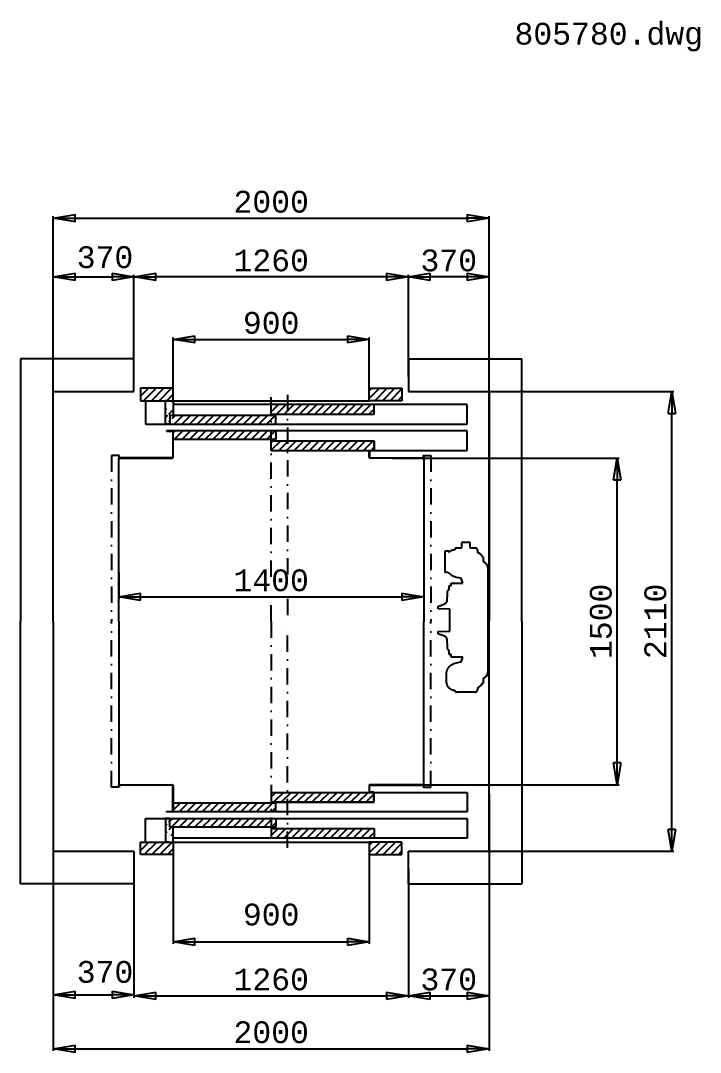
# Model space of a CAD drawing. Extents: x 29716 to 54257, y -8238 to 9896.
# Drawn here: x 46469 to 49589, y -144 to 4592 of the extents above; entities that cross this region are included whole.
import ezdxf

# ---------------------------------------------------------------- set-up
doc = ezdxf.new("R2010")
doc.units = 0
doc.header["$LTSCALE"] = 50
doc.header["$MEASUREMENT"] = 0
doc.linetypes.add('DASHDOT', pattern=[1, 0.5, -0.25, 0, -0.25])
doc.layers.get('0').update_dxf_attribs({"linetype": 'CONTINUOUS'})
doc.layers.get('Defpoints').update_dxf_attribs({"linetype": 'CONTINUOUS'})
for name, color, linetype in [('CONT_35', 250, 'CONTINUOUS'), ('CONT_70', 5, 'CONTINUOUS'), ('DASHD_35', 40, 'DASHDOT'), ('DIM', 7, 'CONTINUOUS'), ('HATCH_35', 6, 'CONTINUOUS'), ('TEXT_50', 7, 'CONTINUOUS')]:
    doc.layers.add(name, color=color, linetype=linetype)
doc.styles.get("Standard").update_dxf_attribs({"font": 'monotxt'})
doc.dimstyles.get("Standard").update_dxf_attribs({"dimscale": 50, "dimtxt": 2, "dimasz": 2, "dimexe": 0.18, "dimexo": 0, "dimgap": 0.5, "dimtad": 1, "dimdec": 0, "dimrnd": 1, "dimzin": 0, "dimdsep": 46, "dimtxsty": 'Standard', "dimblk": 'CLOSED', "dimcen": 0.09, "dimadec": 0, "dimazin": 0, "dimtfac": 1, "dimtdec": 0, "dimtmove": 2, "dimatfit": 0, "dimldrblk": 'CLOSED', "dimfxl": 1, "dimtolj": 1, "dimtzin": 0, "dimarcsym": 0})
pattern_1 = [(45, (40865.926, -75092.15), (-17.6776695, 17.6776695), [])]

# ---------------------------------------------------------------- blocks, each defined once
blk = doc.blocks.new('_Closed')
at = {"color": 0, "linetype": 'Continuous', "lineweight": -2}
for p, q in [((-1, 0.167), (0, 0)), ((-1, 0.167), (-1, -0.167)), ((0, 0), (-1, -0.167)), ((0, 0), (-1, 0))]:
    blk.add_line(p, q, dxfattribs=at)
blk = doc.blocks.new('*D135')
at = {"layer": 'Defpoints', "color": 0, "transparency": 16777216}
for p in [(48619.5, 1041.2), (46619.5, 955.2), (48619.5, -127.8)]:
    blk.add_point(p, dxfattribs=at)
at = {"layer": 'DIM', "color": 0, "lineweight": -2, "transparency": 16777216}
for p, q in [((48619.5, 1041.2), (48619.5, -136.8)), ((46619.5, 955.2), (46619.5, -136.8)), ((46719.5, -127.8), (48519.5, -127.8))]:
    blk.add_line(p, q, dxfattribs=at)
at = {"layer": 'DIM', "color": 0, "lineweight": -2, "transparency": 16777216, "xscale": 100, "yscale": 100, "zscale": 100, "rotation": 180}
blk.add_blockref('_Closed', (46619.5, -127.8), dxfattribs=at)
at = {"layer": 'DIM', "color": 0, "lineweight": -2, "transparency": 16777216, "xscale": 100, "yscale": 100, "zscale": 100}
blk.add_blockref('_Closed', (48619.5, -127.8), dxfattribs=at)
at = {"layer": 'DIM', "color": 0, "transparency": 16777216, "insert": (47619.5, -52.8), "char_height": 100, "attachment_point": 5}
blk.add_mtext('\\A1;2000', dxfattribs=at)
blk = doc.blocks.new('*D136')
at = {"layer": 'Defpoints', "color": 0, "transparency": 16777216}
for p in [(46989.5, 701.9), (48249.5, 700.3), (48249.5, 114.8)]:
    blk.add_point(p, dxfattribs=at)
at = {"layer": 'DIM', "color": 0, "lineweight": -2, "transparency": 16777216}
for p, q in [((46989.5, 701.9), (46989.5, 105.8)), ((48249.5, 700.3), (48249.5, 105.8)), ((47089.5, 114.8), (48149.5, 114.8))]:
    blk.add_line(p, q, dxfattribs=at)
at = {"layer": 'DIM', "color": 0, "lineweight": -2, "transparency": 16777216, "xscale": 100, "yscale": 100, "zscale": 100, "rotation": 180}
blk.add_blockref('_Closed', (46989.5, 114.8), dxfattribs=at)
at = {"layer": 'DIM', "color": 0, "lineweight": -2, "transparency": 16777216, "xscale": 100, "yscale": 100, "zscale": 100}
blk.add_blockref('_Closed', (48249.5, 114.8), dxfattribs=at)
at = {"layer": 'DIM', "color": 0, "transparency": 16777216, "insert": (47619.5, 189.8), "char_height": 100, "attachment_point": 5}
blk.add_mtext('\\A1;1260', dxfattribs=at)
blk = doc.blocks.new('*D137')
at = {"layer": 'Defpoints', "color": 0, "transparency": 16777216}
for p in [(47169.5, 781.4), (48069.5, 779.9), (48069.5, 362.6)]:
    blk.add_point(p, dxfattribs=at)
at = {"layer": 'DIM', "color": 0, "lineweight": -2, "transparency": 16777216}
for p, q in [((47169.5, 781.4), (47169.5, 353.6)), ((48069.5, 779.9), (48069.5, 353.6)), ((47269.5, 362.6), (47969.5, 362.6))]:
    blk.add_line(p, q, dxfattribs=at)
at = {"layer": 'DIM', "color": 0, "lineweight": -2, "transparency": 16777216, "xscale": 100, "yscale": 100, "zscale": 100, "rotation": 180}
blk.add_blockref('_Closed', (47169.5, 362.6), dxfattribs=at)
at = {"layer": 'DIM', "color": 0, "lineweight": -2, "transparency": 16777216, "xscale": 100, "yscale": 100, "zscale": 100}
blk.add_blockref('_Closed', (48069.5, 362.6), dxfattribs=at)
at = {"layer": 'DIM', "color": 0, "transparency": 16777216, "insert": (47619.5, 487.6), "char_height": 100, "attachment_point": 5}
blk.add_mtext('\\A1;900', dxfattribs=at)
blk = doc.blocks.new('*D138')
at = {"layer": 'Defpoints', "color": 0, "transparency": 16777216}
for p in [(46919.5, 2058.6), (48319.5, 1981.8), (48319.5, 1947.1)]:
    blk.add_point(p, dxfattribs=at)
at = {"layer": 'DIM', "color": 0, "lineweight": -2, "transparency": 16777216}
for p, q in [((46919.5, 2058.6), (46919.5, 1938.1)), ((47019.5, 1947.1), (48219.5, 1947.1)), ((48319.5, 1981.8), (48319.5, 1938.1))]:
    blk.add_line(p, q, dxfattribs=at)
at = {"layer": 'DIM', "color": 0, "lineweight": -2, "transparency": 16777216, "xscale": 100, "yscale": 100, "zscale": 100, "rotation": 180}
blk.add_blockref('_Closed', (46919.5, 1947.1), dxfattribs=at)
at = {"layer": 'DIM', "color": 0, "lineweight": -2, "transparency": 16777216, "xscale": 100, "yscale": 100, "zscale": 100}
blk.add_blockref('_Closed', (48319.5, 1947.1), dxfattribs=at)
at = {"layer": 'DIM', "color": 0, "transparency": 16777216, "insert": (47619.5, 2022.1), "char_height": 100, "attachment_point": 5}
blk.add_mtext('\\A1;1400', dxfattribs=at)
blk = doc.blocks.new('*D139')
at = {"layer": 'Defpoints', "color": 0, "transparency": 16777216}
for p in [(48619.5, 3685.3), (46619.5, 2165.7), (48619.5, 2087.3)]:
    blk.add_point(p, dxfattribs=at)
at = {"layer": 'DIM', "color": 0, "lineweight": -2, "transparency": 16777216}
for p, q in [((46619.5, 2165.7), (46619.5, 3694.3)), ((46719.5, 3685.3), (48519.5, 3685.3)), ((48619.5, 2087.3), (48619.5, 3694.3))]:
    blk.add_line(p, q, dxfattribs=at)
at = {"layer": 'DIM', "color": 0, "lineweight": -2, "transparency": 16777216, "xscale": 100, "yscale": 100, "zscale": 100, "rotation": 180}
blk.add_blockref('_Closed', (46619.5, 3685.3), dxfattribs=at)
at = {"layer": 'DIM', "color": 0, "lineweight": -2, "transparency": 16777216, "xscale": 100, "yscale": 100, "zscale": 100}
blk.add_blockref('_Closed', (48619.5, 3685.3), dxfattribs=at)
at = {"layer": 'DIM', "color": 0, "transparency": 16777216, "insert": (47619.5, 3760.3), "char_height": 100, "attachment_point": 5}
blk.add_mtext('\\A1;2000', dxfattribs=at)
blk = doc.blocks.new('*D140')
at = {"layer": 'Defpoints', "color": 0, "transparency": 16777216}
for p in [(46989.5, 3415.8), (46989.5, 2973.8), (48249.5, 2963.2)]:
    blk.add_point(p, dxfattribs=at)
at = {"layer": 'DIM', "color": 0, "lineweight": -2, "transparency": 16777216}
for p, q in [((46989.5, 2973.8), (46989.5, 3424.8)), ((48149.5, 3415.8), (47089.5, 3415.8)), ((48249.5, 2963.2), (48249.5, 3424.8))]:
    blk.add_line(p, q, dxfattribs=at)
at = {"layer": 'DIM', "color": 0, "lineweight": -2, "transparency": 16777216, "xscale": 100, "yscale": 100, "zscale": 100, "rotation": 180}
blk.add_blockref('_Closed', (46989.5, 3415.8), dxfattribs=at)
at = {"layer": 'DIM', "color": 0, "lineweight": -2, "transparency": 16777216, "xscale": 100, "yscale": 100, "zscale": 100}
blk.add_blockref('_Closed', (48249.5, 3415.8), dxfattribs=at)
at = {"layer": 'DIM', "color": 0, "transparency": 16777216, "insert": (47619.5, 3490.8), "char_height": 100, "attachment_point": 5}
blk.add_mtext('\\A1;1260', dxfattribs=at)
blk = doc.blocks.new('*D141')
at = {"layer": 'Defpoints', "color": 0, "transparency": 16777216}
for p in [(48069.5, 3129.1), (47169.5, 2882.1), (48069.5, 2882.1)]:
    blk.add_point(p, dxfattribs=at)
at = {"layer": 'DIM', "color": 0, "lineweight": -2, "transparency": 16777216}
for p, q in [((47169.5, 2882.1), (47169.5, 3138.1)), ((47269.5, 3129.1), (47969.5, 3129.1)), ((48069.5, 2882.1), (48069.5, 3138.1))]:
    blk.add_line(p, q, dxfattribs=at)
at = {"layer": 'DIM', "color": 0, "lineweight": -2, "transparency": 16777216, "xscale": 100, "yscale": 100, "zscale": 100, "rotation": 180}
blk.add_blockref('_Closed', (47169.5, 3129.1), dxfattribs=at)
at = {"layer": 'DIM', "color": 0, "lineweight": -2, "transparency": 16777216, "xscale": 100, "yscale": 100, "zscale": 100}
blk.add_blockref('_Closed', (48069.5, 3129.1), dxfattribs=at)
at = {"layer": 'DIM', "color": 0, "transparency": 16777216, "insert": (47619.5, 3204.1), "char_height": 100, "attachment_point": 5}
blk.add_mtext('\\A1;900', dxfattribs=at)
blk = doc.blocks.new('*D142')
at = {"layer": 'Defpoints', "color": 0, "transparency": 16777216}
for p in [(46619.5, 779.3), (46989.5, 629.3), (46989.5, 119.7)]:
    blk.add_point(p, dxfattribs=at)
at = {"layer": 'DIM', "color": 0, "lineweight": -2, "transparency": 16777216}
for p, q in [((46619.5, 779.3), (46619.5, 110.7)), ((46989.5, 629.3), (46989.5, 110.7)), ((46719.5, 119.7), (46889.5, 119.7))]:
    blk.add_line(p, q, dxfattribs=at)
at = {"layer": 'DIM', "color": 0, "lineweight": -2, "transparency": 16777216, "xscale": 100, "yscale": 100, "zscale": 100, "rotation": 180}
blk.add_blockref('_Closed', (46619.5, 119.7), dxfattribs=at)
at = {"layer": 'DIM', "color": 0, "lineweight": -2, "transparency": 16777216, "xscale": 100, "yscale": 100, "zscale": 100}
blk.add_blockref('_Closed', (46989.5, 119.7), dxfattribs=at)
at = {"layer": 'DIM', "color": 0, "transparency": 16777216, "insert": (46856.7, 224.2), "char_height": 100, "attachment_point": 5}
blk.add_mtext('\\A1;370', dxfattribs=at)
blk = doc.blocks.new('*D143')
at = {"layer": 'Defpoints', "color": 0, "transparency": 16777216}
for p in [(46989.5, 3415.8), (46989.5, 3039.3), (46619.5, 2889.3)]:
    blk.add_point(p, dxfattribs=at)
at = {"layer": 'DIM', "color": 0, "lineweight": -2, "transparency": 16777216}
for p, q in [((46619.5, 2889.3), (46619.5, 3424.8)), ((46719.5, 3415.8), (46889.5, 3415.8)), ((46989.5, 3039.3), (46989.5, 3424.8))]:
    blk.add_line(p, q, dxfattribs=at)
at = {"layer": 'DIM', "color": 0, "lineweight": -2, "transparency": 16777216, "xscale": 100, "yscale": 100, "zscale": 100, "rotation": 180}
blk.add_blockref('_Closed', (46619.5, 3415.8), dxfattribs=at)
at = {"layer": 'DIM', "color": 0, "lineweight": -2, "transparency": 16777216, "xscale": 100, "yscale": 100, "zscale": 100}
blk.add_blockref('_Closed', (46989.5, 3415.8), dxfattribs=at)
at = {"layer": 'DIM', "color": 0, "transparency": 16777216, "insert": (46856.7, 3505.8), "char_height": 100, "attachment_point": 5}
blk.add_mtext('\\A1;370', dxfattribs=at)
blk = doc.blocks.new('*D144')
at = {"layer": 'Defpoints', "color": 0, "transparency": 16777216}
for p in [(48525.3, 2889.3), (49458.4, 2889.3), (48477.6, 779.3)]:
    blk.add_point(p, dxfattribs=at)
at = {"layer": 'DIM', "color": 0, "lineweight": -2, "transparency": 16777216}
for p, q in [((48525.3, 2889.3), (49467.4, 2889.3)), ((49458.4, 879.3), (49458.4, 2789.3)), ((48477.6, 779.3), (49467.4, 779.3))]:
    blk.add_line(p, q, dxfattribs=at)
at = {"layer": 'DIM', "color": 0, "lineweight": -2, "transparency": 16777216, "xscale": 100, "yscale": 100, "zscale": 100}
for p, rotation in [((49458.4, 2889.3), 90), ((49458.4, 779.3), 270)]:
    blk.add_blockref('_Closed', p, dxfattribs=dict(at, rotation=rotation))
at = {"layer": 'DIM', "color": 0, "transparency": 16777216, "insert": (49383.4, 1834.3), "char_height": 100, "attachment_point": 5, "rotation": 90}
blk.add_mtext('\\A1;2110', dxfattribs=at)
blk = doc.blocks.new('*D145')
at = {"layer": 'Defpoints', "color": 0, "transparency": 16777216}
for p in [(48176.2, 2584.3), (49207.9, 2584.3), (48202.9, 1084.3)]:
    blk.add_point(p, dxfattribs=at)
at = {"layer": 'DIM', "color": 0, "lineweight": -2, "transparency": 16777216}
for p, q in [((48176.2, 2584.3), (49216.9, 2584.3)), ((49207.9, 1184.3), (49207.9, 2484.3)), ((48202.9, 1084.3), (49216.9, 1084.3))]:
    blk.add_line(p, q, dxfattribs=at)
at = {"layer": 'DIM', "color": 0, "lineweight": -2, "transparency": 16777216, "xscale": 100, "yscale": 100, "zscale": 100}
for p, rotation in [((49207.9, 2584.3), 90), ((49207.9, 1084.3), 270)]:
    blk.add_blockref('_Closed', p, dxfattribs=dict(at, rotation=rotation))
at = {"layer": 'DIM', "color": 0, "transparency": 16777216, "insert": (49132.9, 1834.3), "char_height": 100, "attachment_point": 5, "rotation": 90}
blk.add_mtext('\\A1;1500', dxfattribs=at)
blk = doc.blocks.new('*D146')
at = {"layer": 'Defpoints', "color": 0, "transparency": 16777216}
for p in [(48619.5, 911.5), (48249.5, 677.7), (48619.5, 114.8)]:
    blk.add_point(p, dxfattribs=at)
at = {"layer": 'DIM', "color": 0, "lineweight": -2, "transparency": 16777216}
for p, q in [((48619.5, 911.5), (48619.5, 105.8)), ((48249.5, 677.7), (48249.5, 105.8)), ((48349.5, 114.8), (48519.5, 114.8))]:
    blk.add_line(p, q, dxfattribs=at)
at = {"layer": 'DIM', "color": 0, "lineweight": -2, "transparency": 16777216, "xscale": 100, "yscale": 100, "zscale": 100, "rotation": 180}
blk.add_blockref('_Closed', (48249.5, 114.8), dxfattribs=at)
at = {"layer": 'DIM', "color": 0, "lineweight": -2, "transparency": 16777216, "xscale": 100, "yscale": 100, "zscale": 100}
blk.add_blockref('_Closed', (48619.5, 114.8), dxfattribs=at)
at = {"layer": 'DIM', "color": 0, "transparency": 16777216, "insert": (48434.5, 189.8), "char_height": 100, "attachment_point": 5}
blk.add_mtext('\\A1;370', dxfattribs=at)
blk = doc.blocks.new('*D147')
at = {"layer": 'Defpoints', "color": 0, "transparency": 16777216}
for p in [(48249.5, 3415.8), (48249.5, 2958.7), (48619.5, 2749)]:
    blk.add_point(p, dxfattribs=at)
at = {"layer": 'DIM', "color": 0, "lineweight": -2, "transparency": 16777216}
for p, q in [((48249.5, 2958.7), (48249.5, 3424.8)), ((48519.5, 3415.8), (48349.5, 3415.8)), ((48619.5, 2749), (48619.5, 3424.8))]:
    blk.add_line(p, q, dxfattribs=at)
at = {"layer": 'DIM', "color": 0, "lineweight": -2, "transparency": 16777216, "xscale": 100, "yscale": 100, "zscale": 100, "rotation": 180}
blk.add_blockref('_Closed', (48249.5, 3415.8), dxfattribs=at)
at = {"layer": 'DIM', "color": 0, "lineweight": -2, "transparency": 16777216, "xscale": 100, "yscale": 100, "zscale": 100}
blk.add_blockref('_Closed', (48619.5, 3415.8), dxfattribs=at)
at = {"layer": 'DIM', "color": 0, "transparency": 16777216, "insert": (48434.5, 3490.8), "char_height": 100, "attachment_point": 5}
blk.add_mtext('\\A1;370', dxfattribs=at)

msp = doc.modelspace()

# ---------------------------------------------------------------- hatches: boundary and pattern name
at = {"layer": 'HATCH_35'}
h = msp.add_hatch(dxfattribs=at)
h.set_pattern_fill('ANSI31', color=256, scale=200, style=0)
h.set_pattern_definition(pattern_1)
h.paths.add_polyline_path([(47169.5, 2904.3), (47019.5, 2904.3), (47019.5, 2847.3), (47134.5, 2847.3), (47147.5, 2847.3), (47169.5, 2847.3)])
h = msp.add_hatch(dxfattribs=at)
h.set_pattern_fill('ANSI31', color=256, scale=200, style=0)
h.set_pattern_definition(pattern_1)
h.paths.add_polyline_path([(48219.5, 2904.3), (48069.5, 2904.3), (48069.5, 2847.3), (48219.5, 2847.3)])
h = msp.add_hatch(dxfattribs=at)
h.set_pattern_fill('ANSI31', color=256, scale=200, style=0)
h.set_pattern_definition(pattern_1)
h.paths.add_polyline_path([(47147.5, 2847.3), (47132.5, 2847.3)])
edge = h.paths.add_edge_path()
edge.add_line((47169.5, 2847.3), (47169.5, 2781.9))
edge.add_arc((47166.9, 2781.9), 2.6, 270, 360)
edge.add_line((47169.5, 2779.3), (47166.9, 2779.3))
edge.add_line((47166.9, 2779.3), (47156.1, 2779.3))
edge.add_arc((47156.1, 2777.7), 1.6, 90, 180)
edge.add_arc((47151.9, 2741.9), 2.6, 270, 360)
edge.add_line((47154.5, 2777.7), (47154.5, 2741.9))
edge.add_line((47154.5, 2741.9), (47154.5, 2739.3))
edge.add_line((47134.5, 2739.3), (47134.5, 2847.3))
edge.add_line((47151.9, 2739.3), (47134.5, 2739.3))
h = msp.add_hatch(dxfattribs=at)
h.set_pattern_fill('ANSI31', color=256, scale=200, style=0)
h.set_pattern_definition(pattern_1)
h.paths.add_polyline_path([(47694.5, 2829.3), (47619.5, 2829.3), (47619.5, 2784.9), (47694.5, 2784.9)])
h.paths.add_polyline_path([(48091.5, 2829.3), (47694.5, 2829.3), (47694.5, 2784.9), (48091.5, 2784.9)])
h = msp.add_hatch(dxfattribs=at)
h.set_pattern_fill('ANSI31', color=256, scale=200, style=0)
h.set_pattern_definition(pattern_1)
edge = h.paths.add_edge_path()
edge.add_line((47641.5, 2739.3), (47641.5, 2779.3))
edge.add_line((47641.5, 2779.3), (47169.5, 2779.3))
edge.add_line((47154.5, 2777.7), (47154.5, 2741.9))
edge.add_line((47154.5, 2741.9), (47154.5, 2739.3))
edge.add_line((47169.5, 2779.3), (47166.9, 2779.3))
edge.add_line((47166.9, 2779.3), (47156.1, 2779.3))
edge.add_line((47154.5, 2739.3), (47641.5, 2739.3))
h = msp.add_hatch(dxfattribs=at)
h.set_pattern_fill('ANSI31', color=256, scale=200, style=0)
h.set_pattern_definition(pattern_1)
h.paths.add_polyline_path([(47641.5, 2709.3), (47619.5, 2709.3), (47619.5, 2669.3), (47641.5, 2669.3)])
h.paths.add_polyline_path([(47619.5, 2709.3), (47169.5, 2709.3), (47169.5, 2706.3), (47169.5, 2674.3), (47169.5, 2669.3), (47619.5, 2669.3)])
h = msp.add_hatch(dxfattribs=at)
h.set_pattern_fill('ANSI31', color=256, scale=200, style=0)
h.set_pattern_definition(pattern_1)
h.paths.add_polyline_path([(47694.5, 2663.6), (47619.6, 2663.6), (47619.6, 2619.4), (47694.5, 2619.4)])
h.paths.add_polyline_path([(48091.4, 2663.6), (47694.5, 2663.6), (47694.5, 2619.4), (48091.4, 2619.4)])
h = msp.add_hatch(dxfattribs=at)
h.set_pattern_fill('ANSI31', color=256, scale=200, style=0)
h.set_pattern_definition(pattern_1)
h.paths.add_polyline_path([(47694.5, 1049.2), (47619.6, 1049.2), (47619.6, 1005), (47694.5, 1005)])
h.paths.add_polyline_path([(48091.4, 1049.2), (47694.5, 1049.2), (47694.5, 1005), (48091.4, 1005)])
h.paths.add_polyline_path([(47694.5, 883.7), (47619.5, 883.7), (47619.5, 839.3), (47694.5, 839.3)])
h.paths.add_polyline_path([(48091.5, 883.7), (47694.5, 883.7), (47694.5, 839.3), (48091.5, 839.3)])
h = msp.add_hatch(dxfattribs=at)
h.set_pattern_fill('ANSI31', color=256, scale=200, style=0)
h.set_pattern_definition(pattern_1)
h.paths.add_polyline_path([(47641.5, 999.3), (47619.5, 999.3), (47619.5, 959.3), (47641.5, 959.3)])
h.paths.add_polyline_path([(47619.5, 999.3), (47169.5, 999.3), (47169.5, 962.3), (47169.5, 959.3), (47619.5, 959.3)])
h = msp.add_hatch(dxfattribs=at)
h.set_pattern_fill('ANSI31', color=256, scale=200, style=0)
h.set_pattern_definition(pattern_1)
h.paths.add_polyline_path([(47147.5, 821.3), (47132.5, 821.3)])
edge = h.paths.add_edge_path()
edge.add_arc((47166.9, 886.7), 2.6, 0, 90)
edge.add_line((47169.5, 889.3), (47166.9, 889.3))
edge.add_line((47166.9, 889.3), (47156.1, 889.3))
edge.add_arc((47156.1, 890.9), 1.6, 180, 270)
edge.add_line((47154.5, 890.9), (47154.5, 926.7))
edge.add_line((47154.5, 926.7), (47154.5, 929.3))
edge.add_arc((47151.9, 926.7), 2.6, 0, 90)
edge.add_line((47169.5, 821.3), (47169.5, 886.7))
edge.add_line((47134.5, 929.3), (47134.5, 821.3))
edge.add_line((47151.9, 929.3), (47134.5, 929.3))
h = msp.add_hatch(dxfattribs=at)
h.set_pattern_fill('ANSI31', color=256, scale=200, style=0)
h.set_pattern_definition(pattern_1)
h.paths.add_polyline_path([(47641.5, 929.3), (47619.5, 929.3), (47619.5, 889.3), (47641.5, 889.3)])
h.paths.add_polyline_path([(47619.5, 929.3), (47154.5, 929.3), (47154.5, 926.7), (47154.5, 890.9, 0.414214), (47156.1, 889.3), (47156.1, 889.3), (47166.9, 889.3), (47169.5, 889.3), (47619.5, 889.3)])
h = msp.add_hatch(dxfattribs=at)
h.set_pattern_fill('ANSI31', color=256, scale=200, style=0)
h.set_pattern_definition(pattern_1)
h.paths.add_polyline_path([(47169.5, 821.3), (47134.5, 821.3), (47132.5, 821.3), (47019.5, 821.3), (47019.5, 764.3), (47169.5, 764.3)])
h = msp.add_hatch(dxfattribs=at)
h.set_pattern_fill('ANSI31', color=256, scale=200, style=0)
h.set_pattern_definition(pattern_1)
h.paths.add_polyline_path([(48219.5, 821.3), (48069.5, 821.3), (48069.5, 764.3), (48219.5, 764.3)])

# ---------------------------------------------------------------- linework, layer by layer
at = {"layer": 'CONT_35', "ltscale": 3}
for p, q in [((47169.5, 2904.3), (47019.5, 2904.3)), ((47019.5, 2904.3), (47019.5, 2847.3)), ((47169.5, 2847.3), (47169.5, 2904.3)), ((48069.5, 2904.3), (48219.5, 2904.3)), ((48069.5, 2847.3), (48069.5, 2904.3)), ((48219.5, 2904.3), (48219.5, 2847.3)), ((47042.5, 2847.3), (47042.5, 2739.3)), ((47147.5, 2847.3), (47132.5, 2847.3)), ((47147.5, 2847.3), (47132.5, 2847.3)), ((47134.5, 2739.3), (47134.5, 2847.3)), ((47169.5, 2847.3), (48069.5, 2847.3)), ((47169.5, 2847.3), (47169.5, 2781.9)), ((48219.5, 2847.3), (48069.5, 2847.3)), ((47619.5, 2784.9), (47619.5, 2829.3)), ((48091.5, 2784.9), (48091.5, 2829.3)), ((48519.5, 2739.3), (48519.5, 2829.3)), ((47641.5, 2779.3), (47169.5, 2779.3)), ((47619.5, 2784.9), (48091.5, 2784.9)), ((47641.5, 2739.3), (47641.5, 2779.3)), ((47151.9, 2739.3), (47134.5, 2739.3)), ((47166.5, 2709.3), (47139.5, 2709.3)), ((47139.5, 2709.3), (47139.5, 2707.8)), ((47139.5, 2707.8), (47166.4, 2707.8)), ((47168, 2706.2), (47168, 2587.4)), ((47641.5, 2709.3), (47169.5, 2709.3)), ((48519.5, 2709.3), (47641.5, 2709.3)), ((47641.5, 2709.3), (47641.5, 2669.3)), ((48519.5, 2619.3), (48519.5, 2709.3)), ((47641.5, 2669.3), (47169.5, 2669.3)), ((47619.5, 2663.7), (48091.5, 2663.7)), ((47619.5, 2619.3), (47619.5, 2663.7)), ((48091.5, 2663.7), (48091.5, 2619.3)), ((47169.5, 2587.4), (47169.5, 2615.2)), ((47619.5, 2619.3), (48091.5, 2619.3)), ((48091.5, 2619.3), (48519.5, 2619.3)), ((46919.5, 2595.3), (46919.5, 2587.3)), ((46921, 2595.3), (46919.5, 2595.3)), ((46919.5, 1834.3), (46919.5, 2584.3)), ((46921, 2587.4), (46921, 2595.3)), ((46922.5, 2584.3), (47166.4, 2584.3)), ((47166.4, 2585.8), (46922.6, 2585.8)), ((48319.5, 2584.3), (48319.5, 1834.3)), ((48495.3, 2172.1), (48495.3, 2195.6)), ((48498.3, 2198.6), (48528, 2198.6)), ((48531, 2195.6), (48531, 2172.1)), ((48417.6, 2158.6), (48435.1, 2158.6)), ((48417.6, 2059.1), (48417.6, 2158.6)), ((48435.1, 2158.6), (48435.1, 2150.8)), ((48441.2, 2156.1), (48441.2, 2156.1)), ((48461.8, 2162.5), (48461.8, 2162.5)), ((48470.1, 2172.1), (48495.3, 2172.1)), ((48531, 2172.1), (48557.7, 2172.1)), ((48557.7, 2172.1), (48557.7, 2172.1)), ((48566.1, 2162.5), (48566.1, 2151.5)), ((48590, 2130.8), (48591.9, 2130.3)), ((48591.9, 2130.3), (48591.9, 2108.6)), ((48432.2, 2059.1), (48417.6, 2059.1)), ((48613.6, 2080.1), (48613.6, 1600.5)), ((48436, 1980.2), (48436, 1994.9)), ((48439, 1997.9), (48446, 1997.9)), ((48446, 2010.3), (48499.2, 2010.3)), ((48446, 1997.9), (48446, 2010.3)), ((48499.2, 2010.3), (48492.3, 2033.3)), ((48426.9, 1929), (48429.5, 1963.3)), ((48429.5, 1963.3), (48429.5, 1972.3)), ((48386, 1904.3), (48388.9, 1904.4)), ((48386, 1892.3), (48386, 1904.3)), ((48388.9, 1904.4), (48416.9, 1914.8)), ((48439.5, 1890.8), (48386, 1892.3)), ((48439.5, 1789.8), (48439.5, 1890.8)), ((46919.5, 1834.3), (46919.5, 1084.3)), ((48319.5, 1084.3), (48319.5, 1834.3)), ((48386, 1788.3), (48439.5, 1789.8)), ((48386, 1776.3), (48386, 1788.3)), ((48388.9, 1776.2), (48386, 1776.3)), ((48416.9, 1765.8), (48388.9, 1776.2)), ((48429.5, 1717.3), (48426.9, 1751.6)), ((48429.5, 1708.3), (48429.5, 1717.3)), ((48436, 1685.7), (48436, 1700.4)), ((48446, 1682.7), (48439, 1682.7)), ((48446, 1670.3), (48446, 1682.7)), ((48499.2, 1670.3), (48446, 1670.3)), ((48492.3, 1647.3), (48499.2, 1670.3)), ((48424.5, 1551.1), (48424.5, 1603.3)), ((48591.9, 1572), (48591.9, 1550.3)), ((48566.1, 1529.1), (48566.1, 1518.1)), ((48591.9, 1550.3), (48590, 1549.8)), ((48557.7, 1508.5), (48470.1, 1508.5)), ((46919.5, 1073.3), (46919.5, 1081.3)), ((46921, 1073.3), (46919.5, 1073.3)), ((46921, 1081.2), (46921, 1073.3)), ((46922.5, 1084.3), (47166.4, 1084.3)), ((47166.4, 1082.8), (46922.6, 1082.8)), ((47168, 962.4), (47168, 1081.2)), ((47169.5, 1081.2), (47169.5, 1053.4)), ((47619.5, 1049.3), (48091.5, 1049.3)), ((47619.5, 1049.3), (47619.5, 1004.9)), ((48091.5, 1049.3), (48519.5, 1049.3)), ((48091.5, 1004.9), (48091.5, 1049.3)), ((48519.5, 1049.3), (48519.5, 959.3)), ((47641.5, 999.3), (47169.5, 999.3)), ((47619.5, 1004.9), (48091.5, 1004.9)), ((47641.5, 959.3), (47641.5, 999.3)), ((47139.5, 960.8), (47166.4, 960.8)), ((47139.5, 959.3), (47139.5, 960.8)), ((47166.5, 959.3), (47139.5, 959.3)), ((47641.5, 959.3), (47169.5, 959.3)), ((48519.5, 959.3), (47641.5, 959.3)), ((47042.5, 821.3), (47042.5, 929.3)), ((47151.9, 929.3), (47134.5, 929.3)), ((47134.5, 929.3), (47134.5, 821.3)), ((47641.5, 929.3), (47641.5, 889.3)), ((48519.5, 929.3), (48519.5, 839.3)), ((47641.5, 889.3), (47169.5, 889.3)), ((47169.5, 821.3), (47169.5, 886.7)), ((47619.5, 883.7), (48091.5, 883.7)), ((47619.5, 883.7), (47619.5, 839.3)), ((48091.5, 883.7), (48091.5, 839.3)), ((47019.5, 764.3), (47019.5, 821.3)), ((47147.5, 821.3), (47132.5, 821.3)), ((47147.5, 821.3), (47132.5, 821.3)), ((47169.5, 821.3), (48069.5, 821.3)), ((47169.5, 821.3), (47169.5, 764.3)), ((48219.5, 821.3), (48069.5, 821.3)), ((48069.5, 821.3), (48069.5, 764.3)), ((48219.5, 764.3), (48219.5, 821.3)), ((47169.5, 764.3), (47019.5, 764.3)), ((48069.5, 764.3), (48219.5, 764.3))]:
    msp.add_line(p, q, dxfattribs=at)
for points in [[(47019.5, 2847.3), (47134.5, 2847.3), (47169.5, 2847.3)], [(48519.5, 2829.3), (48091.5, 2829.3), (47619.5, 2829.3), (47169.5, 2829.3)], [(47154.5, 2777.7), (47154.5, 2741.9), (47154.5, 2739.3)], [(47169.5, 2779.3), (47166.9, 2779.3), (47156.1, 2779.3)], [(47042.5, 2739.3), (47134.5, 2739.3), (47151.9, 2739.3)], [(47154.5, 2739.3), (47641.5, 2739.3)], [(47169.5, 2597.3), (47169.5, 2669.3), (47169.5, 2706.3), (47169.5, 2709.3)], [(47169.5, 2674.3), (47169.5, 2706.3), (47169.5, 2709.3)], [(47641.5, 2739.3), (48519.5, 2739.3)], [(47619.5, 2663.6), (47619.6, 2663.6), (48091.4, 2663.6), (48091.5, 2663.6)], [(47619.6, 2619.3), (47619.6, 2619.4), (47619.6, 2663.6), (47619.6, 2663.7)], [(48091.4, 2663.7), (48091.4, 2663.6), (48091.4, 2619.4), (48091.4, 2619.3)], [(47619.5, 2619.4), (47619.6, 2619.4), (48091.4, 2619.4), (48091.5, 2619.4)], [(47169.5, 1071.3), (47169.5, 999.3), (47169.5, 962.3), (47169.5, 959.3)], [(47619.5, 1049.2), (47619.6, 1049.2), (48091.4, 1049.2), (48091.5, 1049.2)], [(47619.6, 1049.3), (47619.6, 1049.2), (47619.6, 1005), (47619.6, 1004.9)], [(48091.4, 1004.9), (48091.4, 1005), (48091.4, 1049.2), (48091.4, 1049.3)], [(47619.5, 1005), (47619.6, 1005), (48091.4, 1005), (48091.5, 1005)], [(47169.5, 994.3), (47169.5, 962.3), (47169.5, 959.3)], [(47042.5, 929.3), (47134.5, 929.3), (47151.9, 929.3)], [(47154.5, 929.3), (47641.5, 929.3), (48519.5, 929.3)], [(47154.5, 890.9), (47154.5, 926.7), (47154.5, 929.3)], [(47169.5, 889.3), (47166.9, 889.3), (47156.1, 889.3)], [(47019.5, 821.3), (47134.5, 821.3), (47169.5, 821.3)], [(48519.5, 839.3), (48091.5, 839.3), (47619.5, 839.3), (47169.5, 839.3)]]:
    msp.add_lwpolyline(points, dxfattribs=at)
for points in [[(48089.5, 2619.3), (48089.5, 2617.8), (48072.6, 2617.8, 0.414214), (48071, 2616.2), (48071, 2587.4, 0.414214), (48072.6, 2585.8), (48316.4, 2585.8, 0.414214), (48318, 2587.4), (48318, 2595.3), (48319.5, 2595.3), (48319.5, 2587.3, -0.414214), (48316.5, 2584.3), (48072.6, 2584.3, -0.414214), (48069.5, 2587.4), (48069.5, 2616.2, -0.414214), (48072.6, 2619.3)], [(48089.5, 1049.3), (48089.5, 1050.8), (48072.6, 1050.8, -0.414214), (48071, 1052.4), (48071, 1081.2, -0.414214), (48072.6, 1082.8), (48316.4, 1082.8, -0.414214), (48318, 1081.2), (48318, 1073.3), (48319.5, 1073.3), (48319.5, 1081.3, 0.414214), (48316.5, 1084.3), (48072.6, 1084.3, 0.414214), (48069.5, 1081.2), (48069.5, 1052.4, 0.414214), (48072.6, 1049.3)]]:
    msp.add_lwpolyline(points, format="xyb", close=True, dxfattribs=at)
for centre, radius, start, end in [((47156.1, 2777.7), 1.6, 90, 180), ((47166.9, 2781.9), 2.6, 270, 0), ((47151.9, 2741.9), 2.6, 270, 0), ((47166.4, 2706.2), 1.6, 0, 90), ((47166.5, 2706.3), 3, 0, 90), ((46922.5, 2587.3), 3, 180, 270), ((46922.6, 2587.4), 1.6, 180, 270), ((47166.4, 2587.4), 3.1, 270, 0), ((47166.4, 2587.4), 1.6, 270, 0), ((48498.3, 2195.6), 3, 90, 180), ((48528, 2195.6), 3, 0, 90), ((48474.1, 2111.8), 55.1, 126.6176, 135.0158), ((48464.7, 2116.8), 45.8, 93.7195, 120.9226), ((48471.5, 2162.5), 9.69, 98.41, 179.961), ((48556.4, 2162.5), 9.69, 0, 82.2138), ((48545.3, 2103.4), 52.5, 31.5725, 66.646), ((48584.1, 2080.1), 29.5, 0, 74.6154), ((48474.1, 2095), 55.1, 220.6842, 240.6322), ((48504.7, 2156.5), 123.8, 242.2251, 264.234), ((48439, 1994.9), 3, 90, 180), ((48437.5, 1972.3), 8, 100.8069, 180), ((48410, 1930.3), 17, 293.9822, 355.7487), ((48410, 1750.3), 17, 4.2513, 66.0178), ((48437.5, 1708.3), 8, 180, 259.1931), ((48439, 1685.7), 3, 180, 270), ((48452.3, 1602.9), 27.7, 155.3135, 179.0898), ((48474.1, 1585.6), 55.1, 119.3678, 148.4367), ((48504.7, 1524.1), 123.8, 95.766, 117.7749), ((48584.1, 1600.5), 29.5, 285.3846, 0), ((48452.3, 1551.5), 27.7, 180.9102, 204.6865), ((48474.1, 1568.8), 55.1, 211.5633, 233.3824), ((48464.7, 1563.8), 45.8, 239.0774, 266.3482), ((48471.5, 1518.1), 9.69, 179.961, 261.59), ((48556.4, 1518.1), 9.69, 277.7862, 0), ((48545.3, 1577.3), 52.5, 293.354, 328.4275), ((46922.5, 1081.3), 3, 90, 180), ((46922.6, 1081.2), 1.6, 90, 180), ((47166.4, 1081.2), 3.1, 0, 90), ((47166.4, 1081.2), 1.6, 0, 90), ((47166.4, 962.4), 1.6, 270, 0), ((47166.5, 962.3), 3, 270, 0), ((47151.9, 926.7), 2.6, 0, 90), ((47156.1, 890.9), 1.6, 180, 270), ((47166.9, 886.7), 2.6, 0, 90)]:
    msp.add_arc(centre, radius, start, end, dxfattribs=at)
at = {"layer": 'CONT_70', "ltscale": 3}
for p, q in [((46469.5, 3039.3), (46469.5, 1834.3)), ((46989.5, 3039.3), (46469.5, 3039.3)), ((46989.5, 2889.3), (46989.5, 3039.3)), ((48249.5, 3039.3), (48769.5, 3039.3)), ((48249.5, 3039.3), (48249.5, 2889.3)), ((48769.5, 1834.3), (48769.5, 3039.3)), ((46619.5, 1834.3), (46619.5, 2889.3)), ((46619.5, 2889.3), (46989.5, 2889.3)), ((48249.5, 2889.3), (48619.5, 2889.3)), ((48619.5, 2889.3), (48619.5, 1834.3)), ((46469.5, 629.3), (46469.5, 1834.3)), ((46619.5, 1834.3), (46619.5, 779.3)), ((48619.5, 779.3), (48619.5, 1834.3)), ((48769.5, 1834.3), (48769.5, 629.3)), ((46619.5, 779.3), (46989.5, 779.3)), ((46989.5, 779.3), (46989.5, 629.3)), ((48249.5, 779.3), (48619.5, 779.3)), ((48249.5, 629.3), (48249.5, 779.3)), ((46989.5, 629.3), (46469.5, 629.3)), ((48249.5, 629.3), (48769.5, 629.3))]:
    msp.add_line(p, q, dxfattribs=at)
at = {"layer": 'DASHD_35', "ltscale": 3}
for p, q in [((47619.5, 2038.8), (47619.5, 2884.1)), ((47694.5, 2874.3), (47694.5, 2049)), ((46887, 2595.3), (46887, 1834.3)), ((46919.5, 2595.3), (46887, 2595.3)), ((48319.5, 2595.3), (48352, 2595.3)), ((48352, 2595.3), (48352, 1834.3)), ((47619.5, 1834.3), (47619.5, 1947.5)), ((47694.5, 1937.2), (47694.5, 1834.3)), ((46887, 1073.3), (46887, 1834.3)), ((47619.5, 1834.3), (47619.5, 784.5)), ((47694.5, 794.3), (47694.5, 1834.3)), ((48352, 1073.3), (48352, 1834.3)), ((46919.5, 1073.3), (46887, 1073.3)), ((48319.5, 1073.3), (48352, 1073.3))]:
    msp.add_line(p, q, dxfattribs=at)

# ---------------------------------------------------------------- texts
at = {"layer": 'TEXT_50', "insert": (48736.3, 4582.4), "char_height": 100, "width": 2143.84, "attachment_point": 1}
msp.add_mtext('805780.dwg', dxfattribs=at)

# ---------------------------------------------------------------- dimensions: what is measured, and where the dimension line sits
at = {"layer": 'DIM'}
for base, p1, p2, picture, middle in [((48619.5, 3685.3), (46619.5, 2165.7), (48619.5, 2087.3), '*D139', (47619.5, 3760.3)), ((46989.5, 3415.8), (48249.5, 2963.2), (46989.5, 2973.8), '*D140', (47619.5, 3490.8)), ((48249.5, 3415.8), (48619.5, 2749), (48249.5, 2958.7), '*D147', (48434.5, 3490.8)), ((48069.5, 3129.1), (47169.5, 2882.1), (48069.5, 2882.1), '*D141', (47619.5, 3204.1)), ((48319.5, 1947.1), (46919.5, 2058.6), (48319.5, 1981.8), '*D138', (47619.5, 2022.1)), ((48619.5, -127.8), (46619.5, 955.2), (48619.5, 1041.2), '*D135', (47619.5, -52.8)), ((48619.5, 114.8), (48249.5, 677.7), (48619.5, 911.5), '*D146', (48434.5, 189.8)), ((48249.5, 114.8), (46989.5, 701.9), (48249.5, 700.3), '*D136', (47619.5, 189.8))]:
    dim = msp.add_linear_dim(base=base, p1=p1, p2=p2, dimstyle='Standard', dxfattribs=at)
    dim.commit()
    dim.dimension.update_dxf_attribs({"geometry": picture, "text_midpoint": middle})
for base, p1, p2, picture, middle in [((46989.5, 3415.8), (46619.5, 2889.3), (46989.5, 3039.3), '*D143', (46856.7, 3505.8)), ((46989.5, 119.7), (46619.5, 779.3), (46989.5, 629.3), '*D142', (46856.7, 224.2)), ((48069.5, 362.6), (47169.5, 781.4), (48069.5, 779.9), '*D137', (47619.5, 487.6))]:
    dim = msp.add_linear_dim(base=base, p1=p1, p2=p2, dimstyle='Standard', dxfattribs=at)
    dim.commit()
    dim.dimension.update_dxf_attribs({"geometry": picture, "text_midpoint": middle, "dimtype": 160})
for base, p1, p2, picture, middle in [((49458.4, 2889.3), (48477.6, 779.3), (48525.3, 2889.3), '*D144', (49383.4, 1834.3)), ((49207.9, 2584.3), (48202.9, 1084.3), (48176.2, 2584.3), '*D145', (49132.9, 1834.3))]:
    dim = msp.add_linear_dim(base=base, p1=p1, p2=p2, angle=90, dimstyle='Standard', dxfattribs=at)
    dim.commit()
    dim.dimension.update_dxf_attribs({"geometry": picture, "text_midpoint": middle})

doc.saveas('drawing.dxf')
